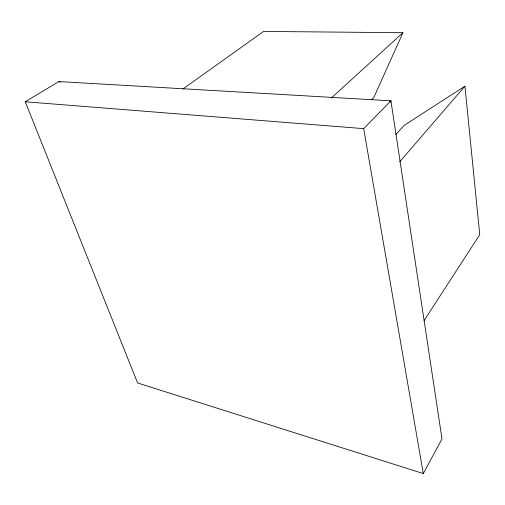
<?xml version="1.0" encoding="UTF-8"?>
<svg xmlns="http://www.w3.org/2000/svg" width="505" height="505" viewBox="0 0 505 505"><rect width="100%" height="100%" fill="white"/><g stroke="black" fill="none" stroke-linecap="round" stroke-linejoin="round"><path stroke-width="0.76" d="M390.573 102.345L390.927 100.811L58.877 81.57L25.25 101.77L137.6 382.96L423.291 473.57L441.989 438.889L390.927 100.811L389.431 101.297M182.898 89L263.585 31.43L402.927 32.705L373.915 97.301L371.674 99.504M424.112 320.574L479.75 234.68L464.935 86.185L404.221 125.341L395.743 134.639M399.764 161.72L464.935 86.185M25.25 101.77L363.695 128.642L390.927 100.811M331.419 97.932L402.927 32.705M58.877 81.57L60.297 82.22M363.695 128.642L423.291 473.57"/></g></svg>
